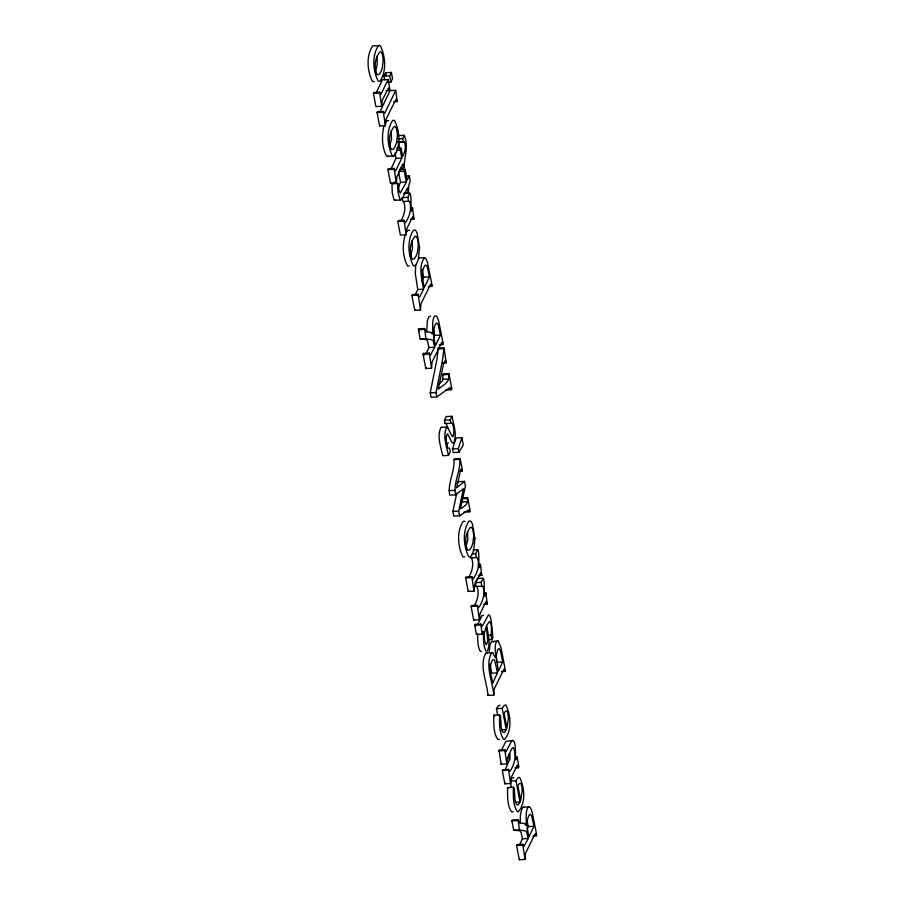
<?xml version="1.0" encoding="UTF-8"?>
<svg xmlns="http://www.w3.org/2000/svg" width="905" height="905" viewBox="0 0 905 905"><rect width="100%" height="100%" fill="white"/><g stroke="black" fill="none" stroke-linecap="round" stroke-linejoin="round"><path stroke-width="1.36" d="M400.259 200.016L394.49 200.288L393.969 199.688L392.238 192.776L392.001 183.828L397.77 183.557L398.008 192.505L400.259 200.016L401.401 199.847L402.702 197.844L407.442 187.855L408.393 192.856L403.777 193.082M499.571 714.86C499.571 722.925 498.927 732.145 503.463 739.204L504.345 739.509C512.309 730.901 510.861 714.995 505.872 705.018L504.255 705.3L502.207 708.377L506.257 729.668L504.232 732.665L502.603 731.987L501.2 727.484L500.522 715.753L499.571 714.86L493.802 715.131C493.802 723.197 493.157 732.428 497.693 739.476L499.503 739.385M513.35 787.248C513.35 795.314 512.705 804.534 517.241 811.581L518.124 811.898C526.088 803.289 524.64 787.373 519.651 777.406L518.033 777.689L515.986 780.755L520.036 802.045L518.022 805.043L516.382 804.375L514.979 799.873L514.3 788.142L513.35 787.248L507.581 787.52C507.581 795.586 506.936 804.805 511.472 811.853L513.282 811.774M509.832 759.872L509.979 753.899M477.704 633.613L477.716 640.005A14.095 3.88 87.3 0 0 478.971 648.444L480.193 651.249L481.483 651.419M438.801 384.308L442.511 380.745L443.133 373.844L448.903 373.573L451.81 388.856L451.391 389.727L445.622 389.998M442.817 363.029L446.278 362.871L445.351 360.382L443.654 363.505L438.224 389.105C442.726 385.315 451.018 381.831 448.484 374.455L448.903 373.573M489.243 651.487L490.024 644.518L491.551 641.453L498.202 641.012L500.918 647.38L505.431 670.56L505.013 671.442L501.551 671.601M461.844 497.863L467.614 497.592L467.195 498.474C469.152 503.621 464.242 506.574 460.475 508.734L465.43 486.132L464.525 481.37L458.756 481.641L456.754 483.281M415.746 264.464L415.305 273.604L417.748 289.532L415.486 294.306M491.788 639.496C490.012 633.704 493.282 626.814 489.56 621.464L486.867 624.97C487.467 633.409 491.098 643.036 487.252 651.148L485.962 650.978L484.741 648.172A14.095 3.88 87.3 0 1 483.485 639.722L483.383 631.498L482.195 634.247L476.426 634.518L474.661 625.253L475.08 624.371L480.849 624.099L482.32 626.113L488.576 614.687L489.978 615.988L491.279 620.796L492.908 637.154L491.788 639.496L488.327 639.654M456.821 492.931L452.919 511.359L453.812 516.054L459.582 515.782L458.688 511.087L463.428 488.711L455.611 494.899L449.842 495.171C447.149 483.304 454.989 471.686 453.993 459.672L454.412 458.79L460.181 458.518L462.421 470.317L462.002 471.2L459.695 471.301M455.611 494.899C452.919 483.032 460.758 471.415 459.763 459.401L460.181 458.518M451.391 389.727L449.932 387.589L436.832 396.99L431.063 397.261L430.226 392.838L437.013 358.889L438.224 348.063L443.993 347.792L446.278 362.871M436.832 396.99L435.995 392.566L442.783 358.618L443.993 347.792M383.777 126.587C381.706 136.248 381.763 147.447 386.65 156.226L394.241 155.999C400.972 145.818 399.772 130.965 394.523 120.388L392.702 120.331C385.937 130.501 387.216 145.354 392.419 155.954L393.313 156.339M452.523 448.993L456.12 437.952L461.889 437.681L463.258 444.875L458.971 452.308L453.201 452.579L452.523 448.993L458.292 448.722L461.889 437.681M461.301 503.7L461.663 501.958L467.433 501.687M375.179 71.891L377.317 64.334L377.023 56.178M389.41 146.644L391.548 139.087L391.254 130.92M410.304 256.364L412.442 248.807L412.137 240.651M465.69 547.367L467.828 539.81L467.534 531.654M405.474 234.169C402.159 244.282 402.499 256.511 407.533 265.957L409.365 265.991M410.282 208.093L412.59 207.98C409.411 220.164 412.431 194.666 409.807 193.24L404.037 193.512M478.123 564.448L480.431 564.335C477.24 576.519 480.272 551.021 477.648 549.606L473.032 549.821M483.575 593.069L485.883 592.956C482.693 605.14 485.725 579.653 483.1 578.227L477.331 578.499L475.363 582.628L476.087 586.451L477.093 586.768C479.469 593.182 477.512 600.479 474.005 606.124M386.028 90.715L389.489 90.545L388.347 87.943L382.272 100.297L381.695 106.315L375.926 106.586L373.403 93.339L373.822 92.457L379.591 92.186L380.96 94.233L388.132 79.493L382.363 79.764L376.254 92.627M384.648 79.9L383.935 76.167L385.598 72.683L391.367 72.411L392.544 78.622L390.892 82.117L387.431 82.276M381.695 106.315L379.591 92.186M390.892 82.117L389.704 75.896L391.367 72.411M393.72 101.79L397.182 101.632L396.164 98.962L386.073 119.087L385.383 125.716L379.614 125.987L377.068 112.571L377.487 111.688L383.256 111.417L384.614 113.464L395.768 90.342L389.998 90.613L379.919 111.858M389.489 90.545L389.953 89.595L388.132 79.493M385.383 125.716L383.256 111.417M379.614 125.987L380.032 125.105M397.182 101.632L395.768 90.342M400.202 168.183L403.664 168.025L402.895 163.929L396.899 176.792L396.322 183.127L390.541 183.398L387.917 169.574L388.336 168.692L394.105 168.421L395.157 170.875L395.711 170.593L401.786 158.115L400.248 150.038L401.107 148.228L396.492 148.443M401.107 148.228L402.646 156.305C405.021 152.006 406.413 146.61 404.354 141.938L403.359 141.927L402.714 138.589L404.264 135.331L398.494 135.603M390.847 169.269L396.017 158.386L394.987 153.002M396.322 183.127L394.105 168.421M390.541 183.398L390.96 182.516M403.664 168.025L404.105 167.108C404.365 156.61 408.868 145.954 404.264 135.331M397.77 183.557L398.528 184.111L398.901 190.129L400.202 193.161L406.334 182.041L404.264 171.136L405.123 169.314L399.354 169.586M397.849 188.036L400.564 182.312L398.754 172.764M405.847 175.955L409.309 175.785L407.205 180.231L405.123 169.314M408.393 192.856L408.675 186.136L410.225 180.581L409.309 175.785M410.497 219.225L413.958 219.067L412.816 216.465L406.73 228.795L406.153 234.802L400.383 235.074L397.793 221.454L398.211 220.571L403.981 220.3L405.35 222.754C409.422 216.668 412.25 208.716 409.569 201.51L408.574 201.204L407.85 197.381L409.807 193.24M400.723 221.148C404.218 215.492 406.175 208.207 403.8 201.781L402.804 201.476L402.08 197.652L407.85 197.381M406.153 234.802L403.981 220.3M413.958 219.067L412.59 207.98M431.719 286.387L430.667 284.091L420.961 303.809L420.474 310.053L414.705 310.325L411.888 295.494L412.307 294.611L418.076 294.34L418.732 296.365L419.841 296.704L423.517 289.261C421.956 279.204 418.019 266.704 424.422 257.71L425.938 258.581L427.443 262.246L432.138 285.505L431.719 286.387L428.257 286.557M421.9 280.788L423.619 277.168L422.092 269.475M420.474 310.053L418.076 294.34M429.4 276.885L424.23 287.767C423.099 280.505 420.259 271.421 425.316 265.063L426.515 265.55L427.556 267.925L429.4 276.885L423.619 277.168M414.705 310.325L415.124 309.442M425.995 353.697L428.891 347.588L427.669 341.479L426.47 339.601L420.169 339.024L418.393 329.658L418.811 328.775L424.581 328.504L426.176 331.49L431.38 332.531C434.683 340.303 430.124 316.92 435.577 315.721L437.058 316.705L438.54 320.483L443.224 343.73L442.805 344.613L439.344 344.782M442.805 344.613L441.753 342.316L432.047 362.034L431.561 368.278L425.791 368.55L423.076 354.296L423.495 353.414L429.264 353.142L430.305 355.439L434.66 347.316L432.975 340.02L425.938 338.753L424.581 328.504M433.574 337.723L434.705 335.359L433.314 328.187M431.561 368.278L429.264 353.142M440.475 335.088L435.396 345.767C434.174 338.56 431.843 330.223 435.927 323.504L436.685 323.051L438.144 324.657L440.475 335.088L434.705 335.359M425.791 368.55L426.21 367.679M444.446 420.214L446.188 416.549L451.957 416.277C453.722 424.943 457.387 434.875 453.563 443.393L451.674 442.16L447.636 433.8L446.267 436.515L446.312 441.346L447.33 446.482L447.998 448.054L449.649 448.348L450.283 451.663L448.495 455.419L442.726 455.69C440.792 446.708 436.708 436.267 440.973 427.398L447.353 426.956L451.844 435.735L452.704 436.719L453.473 435.995L453.925 430.169L452.828 424.671L451.98 423.246L445.068 423.461L444.446 420.214L450.215 419.943L451.957 416.277M463.971 512.094L469.74 511.823L470.159 510.94L467.614 497.592M478.338 575.58L481.799 575.422L480.646 572.82L474.571 585.15L473.994 591.157L468.224 591.429L465.634 577.809L466.052 576.926L471.822 576.655L473.191 579.11C477.263 573.023 480.091 565.071 477.41 557.865L476.415 557.559L475.679 553.736L477.648 549.606M468.564 577.503C472.059 571.847 474.016 564.562 471.641 558.136L470.645 557.831L476.415 557.559M473.994 591.157L471.822 576.655M468.224 591.429L468.643 590.546M481.799 575.422L480.431 564.335M483.79 604.212L487.252 604.042L486.098 601.44L480.023 613.771L479.435 619.778L473.666 620.049L471.075 606.429L471.494 605.547L477.263 605.275L478.632 607.741C482.716 601.644 485.544 593.691 482.863 586.497L481.856 586.18L481.132 582.356L483.1 578.227M479.435 619.778L477.263 605.275M473.666 620.049L474.084 619.167M487.252 604.042L485.883 592.956M477.976 623.726L481.969 615.66L483.53 615.208M482.195 634.247L480.849 624.099M497.501 672.867L492.637 683.128C491.37 675.583 488.327 666.781 492.637 659.677L494.175 659.824L494.933 661.295L497.501 672.867L491.732 673.139L489.922 664.123M502.682 661.974L498.259 671.284L496.257 656.193L497.569 649.632L499.209 648.512L500.635 651.6L502.682 661.974L496.913 662.245L495.714 655.616M505.013 671.442L503.961 669.134L494.266 688.852L493.779 695.108L488.01 695.379L488.429 694.497M518.418 767.779L517.264 765.178L511.189 777.519L510.612 783.538L504.843 783.821L502.32 770.562L502.739 769.691L508.508 769.42L509.877 771.467C514.391 764.748 517.298 754.94 513.146 747.496L511.63 748.978L507.456 757.881L506.879 763.944L501.11 764.216L498.994 750.019L504.764 749.747L505.827 751.998L511.664 741.059L512.66 740.46L513.554 741.116C517.083 742.519 513.995 768.549 517.049 756.693L518.87 766.829L518.418 767.779L514.956 767.938M501.438 750.222L505.895 741.331L512.66 740.46M506.879 763.944L504.764 749.747M501.11 764.216L501.528 763.334M505.182 769.861L508.972 760.981L509.176 754.001M510.612 783.538L508.508 769.42M504.843 783.821L505.262 782.938M519.504 844.897L522.4 838.777L521.178 832.679L519.979 830.801L513.678 830.213L511.891 820.858L512.309 819.975L518.079 819.704L519.685 822.679L524.889 823.72C528.192 831.491 523.622 808.12 529.074 806.909L530.568 807.905L532.05 811.672L536.722 834.93L536.303 835.813L532.841 835.971M536.303 835.813L535.251 833.505L525.556 853.223L525.07 859.479L519.3 859.75L516.585 845.485L517.004 844.603L522.773 844.331L523.814 846.639L528.169 838.505L526.472 831.209L519.447 829.942L518.079 819.704M527.083 828.923L528.215 826.548L527.298 821.548M525.07 859.479L522.773 844.331M533.984 826.276L528.905 836.955C527.683 829.761 525.352 821.423 529.425 814.704L530.194 814.251L531.642 815.846L533.984 826.276L528.215 826.548M519.3 859.75L519.719 858.868M384.998 123.374L386.933 120.603L388.754 120.659M405.881 233.094L407.816 230.323L409.637 230.39M497.705 715.301L496.438 708.649L498.485 705.572L500.103 705.289M448.371 442.805L447.183 443.835L445.905 442.443M498.202 641.012L497.32 641.181C492.037 643.579 499.209 666.691 492.761 652.788L485.861 652.969C478.903 666.046 487.014 681.872 488.01 695.379M491.63 652.697C484.673 665.775 492.784 681.589 493.779 695.108M464.525 481.37L456.516 487.919L460.883 469.152L462.002 471.2M529.074 806.909L523.305 807.181L521.789 809.002L520.296 815.744L520.318 823.279M459.582 515.782L468.575 510.024L469.74 511.823M374.24 81.518L372.419 81.473C367.215 70.873 365.937 56.02 372.702 45.85L380.292 45.635C385.541 56.212 386.74 71.065 380.01 81.246L378.188 81.201C372.984 70.601 371.706 55.748 378.471 45.578L379.399 45.25M387.544 156.61L388.471 156.271M464.763 556.994L462.93 556.948C457.726 546.349 456.448 531.506 463.213 521.325L465.034 521.382M447.353 426.956L446.742 427.126C442.477 435.995 446.561 446.437 448.495 455.419M394.49 200.288L395.632 200.118M383.935 76.167L389.704 75.896M373.403 93.339L379.172 93.068M377.068 112.571L382.838 112.299M398.098 138.804L402.714 138.589M403.359 141.927L397.589 142.198L404.354 141.938M396.786 150.207L400.248 150.038M396.017 158.386L401.786 158.115M387.917 169.574L393.686 169.303M398.494 171.407L404.264 171.136M393.268 182.414L396.729 182.244M400.564 182.312L406.334 182.041M402.804 201.476L408.574 201.204M397.793 221.454L403.562 221.182M424.422 257.71L418.653 257.982L419.411 258.072M429.83 285.618L432.138 285.505M417.748 289.532L423.517 289.261M411.888 295.494L417.658 295.222M418.393 329.658L424.162 329.386M420.169 339.024L425.938 338.753M428.891 347.588L434.66 347.316M437.805 348.945L443.574 348.674M423.076 354.296L428.846 354.025M442.715 374.727L448.484 374.455M442.93 379.286L448.699 379.014M430.226 392.838L435.995 392.566M453.993 459.672L459.763 459.401M448.971 490.612L454.74 490.34M461.426 498.746L467.195 498.474M452.919 511.359L458.688 511.087M472.218 553.905L475.679 553.736M465.634 577.809L471.403 577.537M475.363 582.628L481.132 582.356M476.087 586.451L481.856 586.18M471.075 606.429L476.845 606.158M474.661 625.253L480.431 624.982M488.643 635.174L490.951 635.061M496.438 708.649L502.207 708.377M500.488 729.939L506.257 729.668M498.576 750.901L504.345 750.63M502.32 770.562L508.09 770.291M515.986 780.755L510.216 781.038L512.264 777.961L513.882 777.678M515.42 802.271L520.036 802.045M511.891 820.858L517.671 820.586M513.678 830.213L519.447 829.942M522.4 838.777L528.169 838.505M516.585 845.485L522.355 845.213M445.068 423.461L446.21 423.517L447.771 427.839M485.861 652.969L486.992 653.059M430.554 316.139L429.049 316.546L427.33 320.721L426.809 332.09M523.305 807.181L524.052 807.328M441.583 427.228L442.217 427.669M493.802 715.131L494.752 716.025M507.581 787.52L508.531 788.413M492.433 641.283L493.316 642.233M398.585 142.209L399.558 148.126M418.811 328.775L419.547 330.879M423.495 353.414L424.117 355.19M475.08 624.371L475.679 626.102M458.292 448.722L458.971 452.308M385.598 72.683L386.073 75.16M450.215 419.943L450.837 423.189M510.465 782.361L511.483 787.689M484.141 633.941L484.65 641.045L486.053 644.767L487.343 642.833L487.693 639.711L486.166 626.441L484.141 633.941M383.256 59.99L382.317 67.977L380.948 71.619L379.286 74.334L377.181 74.742C373.697 67.683 374.817 58.033 379.795 51.97L380.756 51.755L382.261 53.802L383.256 59.99M397.487 134.732L396.548 142.73L395.18 146.372L393.517 149.087L391.413 149.483C387.928 142.436 389.048 132.786 394.026 126.723L394.987 126.496L396.492 128.555L397.487 134.732M418.37 244.463L417.431 252.461L416.074 256.092L414.411 258.819L412.295 259.215C408.811 252.167 409.942 242.517 414.909 236.443L415.881 236.228L417.375 238.286L418.37 244.463M473.768 535.466L472.829 543.464L471.46 547.095L469.808 549.821L467.693 550.217C464.208 543.158 465.34 533.52 470.306 527.445L471.279 527.23L472.772 529.289L473.768 535.466M419.558 247.529L418.314 259.633L416.096 264.656L414.196 266.07L413.302 265.674C408.098 255.074 406.82 240.232 413.585 230.051L415.418 230.119L417.081 233.038L419.558 247.529M474.944 538.532L473.711 550.636L471.494 555.659L469.593 557.061L468.7 556.677C463.496 546.077 462.217 531.235 468.982 521.054L470.804 521.11L472.478 524.029L474.944 538.532M508.542 717.778L506.936 728.005L504.119 713.231L505.805 710.968L507.105 711.217L507.648 712.359L508.542 717.778M522.321 790.167L520.714 800.393L517.898 785.619L519.583 783.357L520.884 783.594L521.427 784.748L522.321 790.167"/></g></svg>
